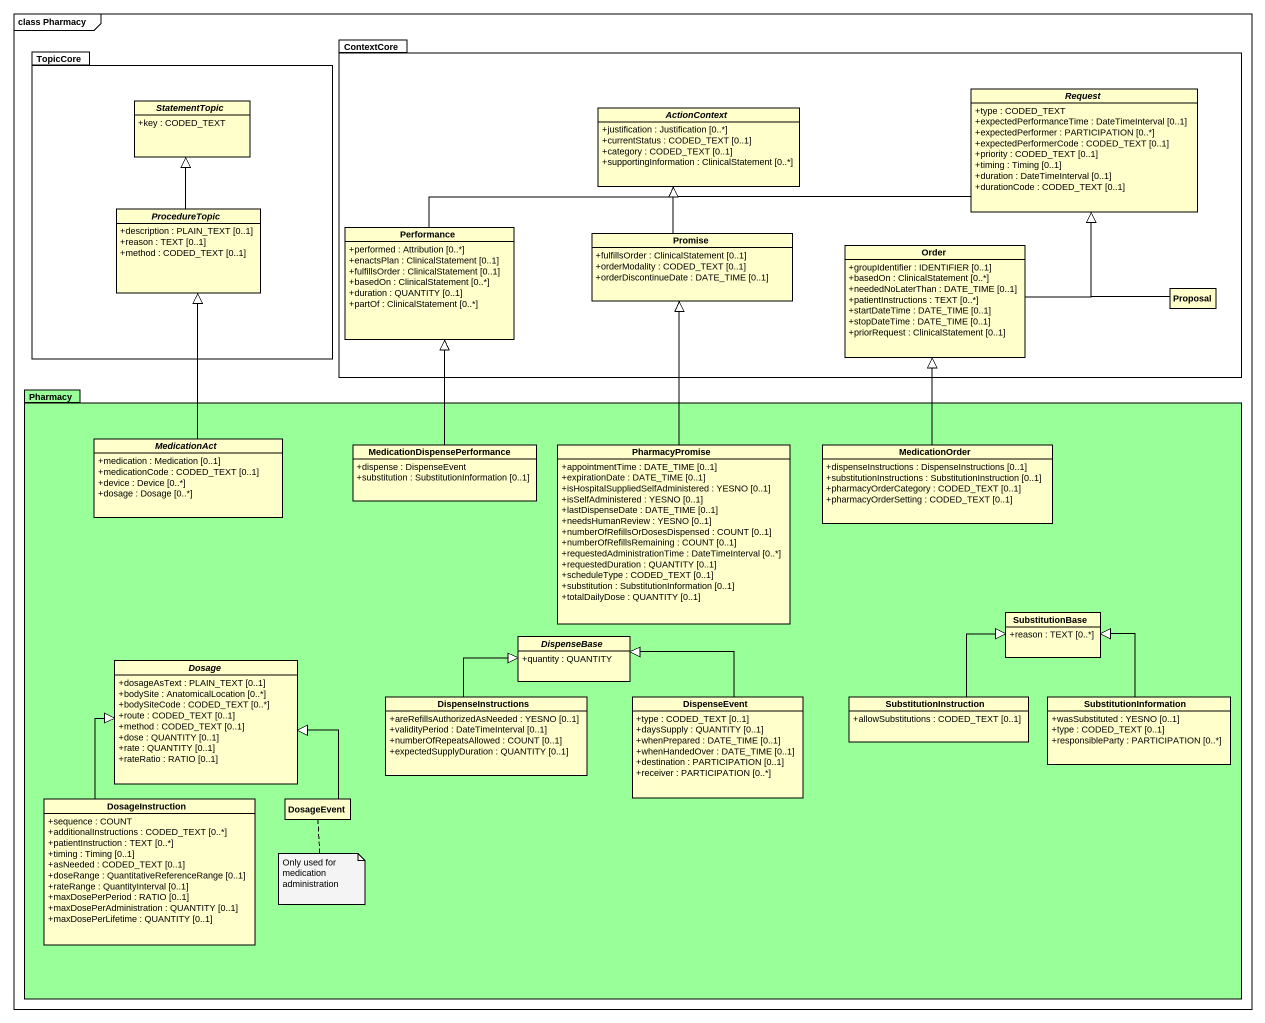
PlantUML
@startuml
mainframe class Pharmacy
hide circle
hide empty members
skinparam classAttributeIconSize 0
package ContextCore {
  abstract class ActionContext {
    +justification : Justification [0..*]
    +currentStatus : CODED_TEXT [0..1]
    +category : CODED_TEXT [0..1]
    +supportingInformation : ClinicalStatement [0..*]
  }
  abstract class Request {
    +type : CODED_TEXT
    +expectedPerformanceTime : DateTimeInterval [0..1]
    +expectedPerformer : PARTICIPATION [0..*]
    +expectedPerformerCode : CODED_TEXT [0..1]
    +priority : CODED_TEXT [0..1]
    +timing : Timing [0..1]
    +duration : DateTimeInterval [0..1]
    +durationCode : CODED_TEXT [0..1]
  }
  class Performance {
    +performed : Attribution [0..*]
    +enactsPlan : ClinicalStatement [0..1]
    +fulfillsOrder : ClinicalStatement [0..1]
    +basedOn : ClinicalStatement [0..*]
    +duration : QUANTITY [0..1]
    +partOf : ClinicalStatement [0..*]
  }
  class Promise {
    +fulfillsOrder : ClinicalStatement [0..1]
    +orderModality : CODED_TEXT [0..1]
    +orderDiscontinueDate : DATE_TIME [0..1]
  }
  class Order {
    +groupIdentifier : IDENTIFIER [0..1]
    +basedOn : ClinicalStatement [0..*]
    +neededNoLaterThan : DATE_TIME [0..1]
    +patientInstructions : TEXT [0..*]
    +startDateTime : DATE_TIME [0..1]
    +stopDateTime : DATE_TIME [0..1]
    +priorRequest : ClinicalStatement [0..1]
  }
  class Proposal
}
package TopicCore {
  abstract class StatementTopic {
    +key : CODED_TEXT
  }
  abstract class ProcedureTopic {
    +description : PLAIN_TEXT [0..1]
    +reason : TEXT [0..1]
    +method : CODED_TEXT [0..1]
  }
}
package Pharmacy #99FF99 {
  abstract class MedicationAct {
    +medication : Medication [0..1]
    +medicationCode : CODED_TEXT [0..1]
    +device : Device [0..*]
    +dosage : Dosage [0..*]
  }
  class "MedicationDispensePerformance" as MedicationDispensePerformanc {
    +dispense : DispenseEvent
    +substitution : SubstitutionInformation [0..1]
  }
  class PharmacyPromise {
    +appointmentTime : DATE_TIME [0..1]
    +expirationDate : DATE_TIME [0..1]
    +isHospitalSuppliedSelfAdministered : YESNO [0..1]
    +isSelfAdministered : YESNO [0..1]
    +lastDispenseDate : DATE_TIME [0..1]
    +needsHumanReview : YESNO [0..1]
    +numberOfRefillsOrDosesDispensed : COUNT [0..1]
    +numberOfRefillsRemaining : COUNT [0..1]
    +requestedAdministrationTime : DateTimeInterval [0..*]
    +requestedDuration : QUANTITY [0..1]
    +scheduleType : CODED_TEXT [0..1]
    +substitution : SubstitutionInformation [0..1]
    +totalDailyDose : QUANTITY [0..1]
  }
  class MedicationOrder {
    +dispenseInstructions : DispenseInstructions [0..1]
    +substitutionInstructions : SubstitutionInstruction [0..1]
    +pharmacyOrderCategory : CODED_TEXT [0..1]
    +pharmacyOrderSetting : CODED_TEXT [0..1]
  }
  class SubstitutionBase {
    +reason : TEXT [0..*]
  }
  abstract class Dosage {
    +dosageAsText : PLAIN_TEXT [0..1]
    +bodySite : AnatomicalLocation [0..*]
    +bodySiteCode : CODED_TEXT [0..*]
    +route : CODED_TEXT [0..1]
    +method : CODED_TEXT [0..1]
    +dose : QUANTITY [0..1]
    +rate : QUANTITY [0..1]
    +rateRatio : RATIO [0..1]
  }
  abstract class DispenseBase {
    +quantity : QUANTITY
  }
  class DispenseInstructions {
    +areRefillsAuthorizedAsNeeded : YESNO [0..1]
    +validityPeriod : DateTimeInterval [0..1]
    +numberOfRepeatsAllowed : COUNT [0..1]
    +expectedSupplyDuration : QUANTITY [0..1]
  }
  class DispenseEvent {
    +type : CODED_TEXT [0..1]
    +daysSupply : QUANTITY [0..1]
    +whenPrepared : DATE_TIME [0..1]
    +whenHandedOver : DATE_TIME [0..1]
    +destination : PARTICIPATION [0..1]
    +receiver : PARTICIPATION [0..*]
  }
  class SubstitutionInstruction {
    +allowSubstitutions : CODED_TEXT [0..1]
  }
  class SubstitutionInformation {
    +wasSubstituted : YESNO [0..1]
    +type : CODED_TEXT [0..1]
    +responsibleParty : PARTICIPATION [0..*]
  }
  class DosageInstruction {
    +sequence : COUNT
    +additionalInstructions : CODED_TEXT [0..*]
    +patientInstruction : TEXT [0..*]
    +timing : Timing [0..1]
    +asNeeded : CODED_TEXT [0..1]
    +doseRange : QuantitativeReferenceRange [0..1]
    +rateRange : QuantityInterval [0..1]
    +maxDosePerPeriod : RATIO [0..1]
    +maxDosePerAdministration : QUANTITY [0..1]
    +maxDosePerLifetime : QUANTITY [0..1]
  }
  class DosageEvent
}
Request -left-|> ActionContext
ProcedureTopic -up-|> StatementTopic
Performance -right-|> ActionContext
Promise -up-|> ActionContext
Order -up-|> Request
Proposal -up-|> Request
MedicationAct -up-|> ProcedureTopic
MedicationDispensePerformanc -up-|> Performance
PharmacyPromise -up-|> Promise
MedicationOrder -up-|> Order
DispenseInstructions -up-|> DispenseBase
DispenseEvent -up-|> DispenseBase
SubstitutionInstruction -up-|> SubstitutionBase
SubstitutionInformation -up-|> SubstitutionBase
DosageInstruction -up-|> Dosage
DosageEvent -up-|> Dosage
note bottom of DosageEvent : Only used for medication administration
@enduml
